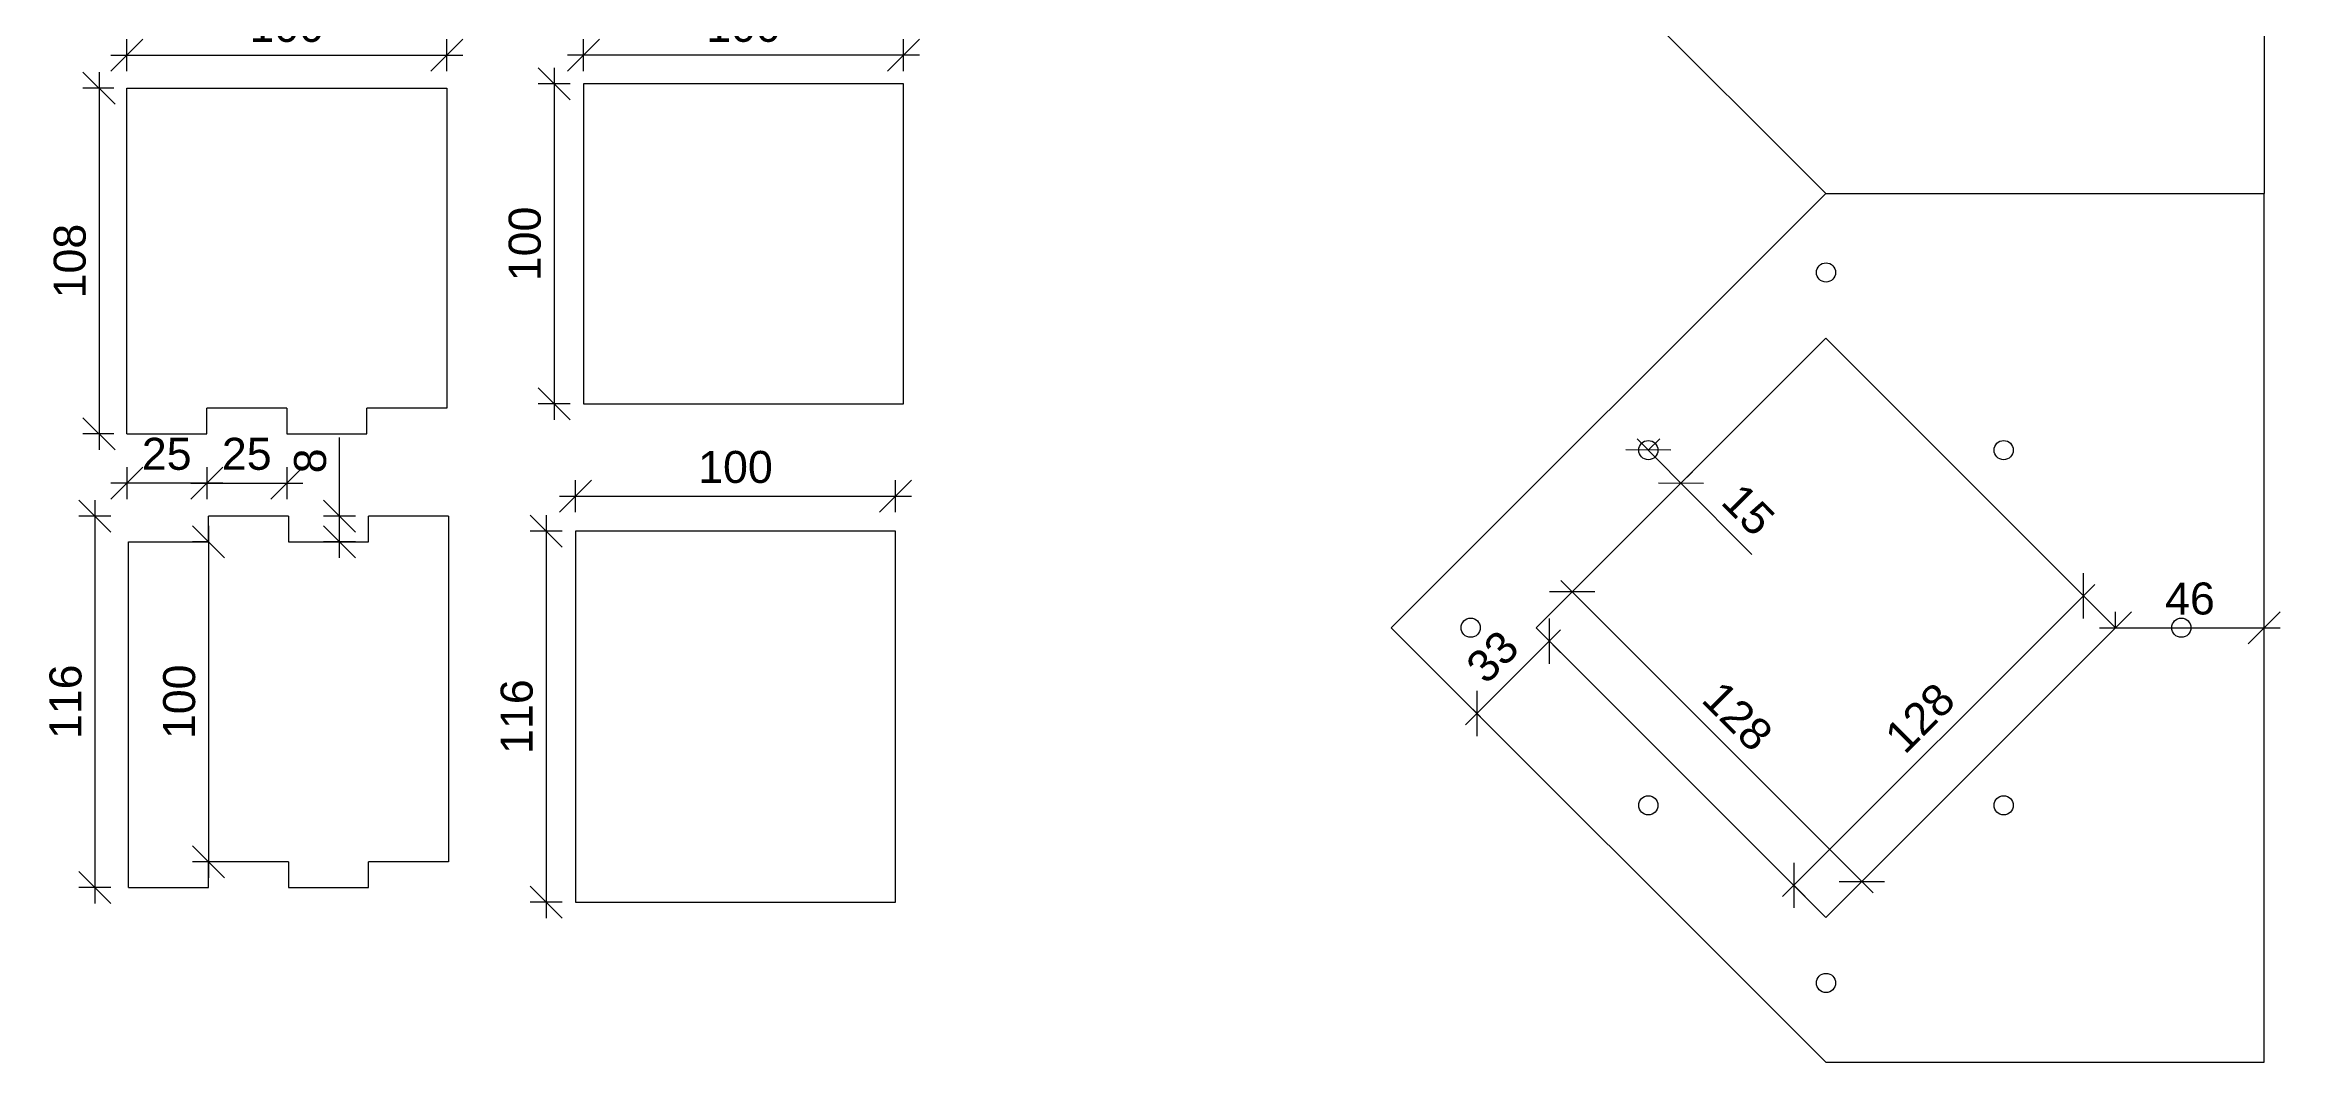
# Model space of a CAD drawing. Header units: millimetres. Extents: x 14254 to 34166, y 4312 to 8625.
# Drawn here: x 29086 to 29784, y 5238 to 5556 of the extents above; entities that cross this region are included whole.
import ezdxf

# ---------------------------------------------------------------- set-up
doc = ezdxf.new("R2010")
doc.units = ezdxf.units.MM
doc.layers.get('0').update_dxf_attribs({"lineweight": 25})
doc.layers.add('Mållinje (Afsætning af mål)', color=4, linetype='Continuous', lineweight=9)
doc.layers.add('Tyk fuldstregslinje (Optegning)', color=7, linetype='Continuous', lineweight=30)
doc.styles.add('Annotative', font='arial.ttf')
doc.dimstyles.new('Annotative', dxfattribs={"dimscale": 0, "dimtxt": 2.5, "dimasz": 2.5, "dimexe": 1.25, "dimexo": 1, "dimgap": 1, "dimtad": 1, "dimdec": 0, "dimzin": 0, "dimtxsty": 'Annotative', "dimblk": 'OBLIQUE', "dimcen": 1, "dimdle": 1.25, "dimadec": 0, "dimazin": 0, "dimtfac": 1, "dimtdec": 0, "dimtofl": 0, "dimtmove": 0, "dimatfit": 3, "dimfxl": 1.25, "dimfxlon": 1, "dimtolj": 1, "dimtzin": 0, "dimarcsym": 0})

# ---------------------------------------------------------------- blocks, each defined once
blk = doc.blocks.new('_Oblique')
at = {"color": 0, "linetype": 'ByBlock', "lineweight": -2}
blk.add_line((-0.5, -0.5), (0.5, 0.5), dxfattribs=at)
blk = doc.blocks.new('*D80')
at = {"layer": 'Defpoints', "color": 0, "transparency": 16777216}
for p in [(29586.51, 5429.55), (29596.71, 5419.25), (29596.71, 5419.25)]:
    blk.add_point(p, dxfattribs=at)
at = {"layer": 'Mållinje (Afsætning af mål)', "color": 0, "lineweight": -2, "transparency": 16777216}
for p, q in [((29582.99, 5433.1), (29596.71, 5419.25)), ((29586.51, 5429.55), (29590.06, 5433.07)), ((29596.71, 5419.25), (29600.27, 5422.77)), ((29596.71, 5419.25), (29618.85, 5396.9))]:
    blk.add_line(p, q, dxfattribs=at)
at = {"layer": 'Mållinje (Afsætning af mål)', "color": 0, "lineweight": -2, "transparency": 16777216, "xscale": 10, "yscale": 10, "zscale": 10}
for p, rotation in [((29586.51, 5429.55), 134.7258184507377), ((29596.71, 5419.25), 314.7258184507377)]:
    blk.add_blockref('_Oblique', p, dxfattribs=dict(at, rotation=rotation))
at = {"layer": 'Mållinje (Afsætning af mål)', "color": 0, "transparency": 16777216, "insert": (29617.77, 5410.93), "char_height": 10, "attachment_point": 5, "rotation": 314.72582, "style": 'Annotative'}
blk.add_mtext('\\A1;15', dxfattribs=at)
blk = doc.blocks.new('*D81')
at = {"layer": 'Defpoints', "color": 0, "transparency": 16777216}
for p in [(29722.43, 5384.04), (29732.48, 5373.99), (29641.97, 5283.48)]:
    blk.add_point(p, dxfattribs=at)
at = {"layer": 'Mållinje (Afsætning af mål)', "color": 0, "lineweight": -2, "transparency": 16777216}
for p, q in [((29628.38, 5290), (29725.97, 5387.58)), ((29725.97, 5380.51), (29718.89, 5387.58)), ((29635.46, 5290), (29628.38, 5297.07))]:
    blk.add_line(p, q, dxfattribs=at)
at = {"layer": 'Mållinje (Afsætning af mål)', "color": 0, "lineweight": -2, "transparency": 16777216, "xscale": 10, "yscale": 10, "zscale": 10}
for p, rotation in [((29722.43, 5384.04), 45), ((29631.92, 5293.53), 225)]:
    blk.add_blockref('_Oblique', p, dxfattribs=dict(at, rotation=rotation))
at = {"layer": 'Mållinje (Afsætning af mål)', "color": 0, "transparency": 16777216, "insert": (29671.37, 5345.86), "char_height": 10, "attachment_point": 5, "rotation": 45, "style": 'Annotative'}
blk.add_mtext('\\A1;128', dxfattribs=at)
blk = doc.blocks.new('*D82')
at = {"layer": 'Defpoints', "color": 0, "transparency": 16777216}
for p in [(29551.46, 5373.99), (29653.2, 5294.72), (29641.97, 5283.48)]:
    blk.add_point(p, dxfattribs=at)
at = {"layer": 'Mållinje (Afsætning af mål)', "color": 0, "lineweight": -2, "transparency": 16777216}
for p, q in [((29559.16, 5381.69), (29566.23, 5388.76)), ((29559.16, 5388.76), (29656.74, 5291.18)), ((29649.67, 5291.18), (29656.74, 5298.25))]:
    blk.add_line(p, q, dxfattribs=at)
at = {"layer": 'Mållinje (Afsætning af mål)', "color": 0, "lineweight": -2, "transparency": 16777216, "xscale": 10, "yscale": 10, "zscale": 10}
for p, rotation in [((29562.69, 5385.23), 134.9999999999988), ((29653.2, 5294.72), 314.9999999999988)]:
    blk.add_blockref('_Oblique', p, dxfattribs=dict(at, rotation=rotation))
at = {"layer": 'Mållinje (Afsætning af mål)', "color": 0, "transparency": 16777216, "insert": (29614.39, 5346.41), "char_height": 10, "attachment_point": 5, "rotation": 315, "style": 'Annotative'}
blk.add_mtext('\\A1;128', dxfattribs=at)
blk = doc.blocks.new('*D83')
at = {"layer": 'Defpoints', "color": 0, "transparency": 16777216}
for p in [(29551.46, 5373.99), (29528.83, 5351.37), (29532.96, 5347.24)]:
    blk.add_point(p, dxfattribs=at)
at = {"layer": 'Mållinje (Afsætning af mål)', "color": 0, "lineweight": -2, "transparency": 16777216}
for p, q in [((29559.12, 5373.4), (29529.42, 5343.7)), ((29554.29, 5371.17), (29559.12, 5366.33)), ((29531.66, 5348.54), (29536.49, 5343.7))]:
    blk.add_line(p, q, dxfattribs=at)
at = {"layer": 'Mållinje (Afsætning af mål)', "color": 0, "lineweight": -2, "transparency": 16777216, "xscale": 10, "yscale": 10, "zscale": 10}
for p, rotation in [((29555.59, 5369.87), 45), ((29532.96, 5347.24), 225)]:
    blk.add_blockref('_Oblique', p, dxfattribs=dict(at, rotation=rotation))
at = {"layer": 'Mållinje (Afsætning af mål)', "color": 0, "transparency": 16777216, "insert": (29537.83, 5364.99), "char_height": 10, "attachment_point": 5, "rotation": 45, "style": 'Annotative'}
blk.add_mtext('\\A1;33', dxfattribs=at)
blk = doc.blocks.new('*D84')
at = {"layer": 'Defpoints', "color": 0, "transparency": 16777216}
for p in [(29732.48, 5373.99), (29778.94, 5373.99), (29778.94, 5373.99)]:
    blk.add_point(p, dxfattribs=at)
at = {"layer": 'Mållinje (Afsætning af mål)', "color": 0, "lineweight": -2, "transparency": 16777216}
for p, q in [((29732.48, 5373.99), (29732.48, 5378.99)), ((29778.94, 5373.99), (29778.94, 5378.99)), ((29727.48, 5373.99), (29783.94, 5373.99))]:
    blk.add_line(p, q, dxfattribs=at)
at = {"layer": 'Mållinje (Afsætning af mål)', "color": 0, "lineweight": -2, "transparency": 16777216, "xscale": 10, "yscale": 10, "zscale": 10, "rotation": 180}
blk.add_blockref('_Oblique', (29732.48, 5373.99), dxfattribs=at)
at = {"layer": 'Mållinje (Afsætning af mål)', "color": 0, "lineweight": -2, "transparency": 16777216, "xscale": 10, "yscale": 10, "zscale": 10}
blk.add_blockref('_Oblique', (29778.94, 5373.99), dxfattribs=at)
at = {"layer": 'Mållinje (Afsætning af mål)', "color": 0, "transparency": 16777216, "insert": (29755.71, 5383.1), "char_height": 10, "attachment_point": 5, "style": 'Annotative'}
blk.add_mtext('\\A1;46', dxfattribs=at)
blk = doc.blocks.new('*D85')
at = {"layer": 'Defpoints', "color": 0, "transparency": 16777216}
for p in [(29211.15, 5552.94), (29111.15, 5542.62), (29211.15, 5542.62)]:
    blk.add_point(p, dxfattribs=at)
at = {"layer": 'Mållinje (Afsætning af mål)', "color": 0, "lineweight": -2, "transparency": 16777216}
for p, q in [((29106.15, 5552.94), (29216.15, 5552.94)), ((29111.15, 5547.94), (29111.15, 5557.94)), ((29211.15, 5547.94), (29211.15, 5557.94))]:
    blk.add_line(p, q, dxfattribs=at)
at = {"layer": 'Mållinje (Afsætning af mål)', "color": 0, "lineweight": -2, "transparency": 16777216, "xscale": 10, "yscale": 10, "zscale": 10, "rotation": 180}
blk.add_blockref('_Oblique', (29111.15, 5552.94), dxfattribs=at)
at = {"layer": 'Mållinje (Afsætning af mål)', "color": 0, "lineweight": -2, "transparency": 16777216, "xscale": 10, "yscale": 10, "zscale": 10}
blk.add_blockref('_Oblique', (29211.15, 5552.94), dxfattribs=at)
at = {"layer": 'Mållinje (Afsætning af mål)', "color": 0, "transparency": 16777216, "insert": (29161.15, 5562.04), "char_height": 10, "attachment_point": 5, "style": 'Annotative'}
blk.add_mtext('\\A1;100', dxfattribs=at)
blk = doc.blocks.new('*D86')
at = {"layer": 'Defpoints', "color": 0, "transparency": 16777216}
for p in [(29111.15, 5542.62), (29102.5, 5434.62), (29111.15, 5434.62)]:
    blk.add_point(p, dxfattribs=at)
at = {"layer": 'Mållinje (Afsætning af mål)', "color": 0, "lineweight": -2, "transparency": 16777216}
for p, q in [((29102.5, 5547.62), (29102.5, 5429.62)), ((29107.15, 5542.62), (29097.5, 5542.62)), ((29107.15, 5434.62), (29097.5, 5434.62))]:
    blk.add_line(p, q, dxfattribs=at)
at = {"layer": 'Mållinje (Afsætning af mål)', "color": 0, "lineweight": -2, "transparency": 16777216, "xscale": 10, "yscale": 10, "zscale": 10}
for p, rotation in [((29102.5, 5542.62), 90), ((29102.5, 5434.62), 270)]:
    blk.add_blockref('_Oblique', p, dxfattribs=dict(at, rotation=rotation))
at = {"layer": 'Mållinje (Afsætning af mål)', "color": 0, "transparency": 16777216, "insert": (29093.4, 5488.62), "char_height": 10, "attachment_point": 5, "rotation": 90, "style": 'Annotative'}
blk.add_mtext('\\A1;108', dxfattribs=at)
blk = doc.blocks.new('*D87')
at = {"layer": 'Defpoints', "color": 0, "transparency": 16777216}
for p in [(29136.15, 5442.62), (29161.15, 5442.62), (29161.15, 5419.22)]:
    blk.add_point(p, dxfattribs=at)
at = {"layer": 'Mållinje (Afsætning af mål)', "color": 0, "lineweight": -2, "transparency": 16777216}
for p, q in [((29136.15, 5424.22), (29136.15, 5414.22)), ((29161.15, 5424.22), (29161.15, 5414.22)), ((29131.15, 5419.22), (29166.15, 5419.22))]:
    blk.add_line(p, q, dxfattribs=at)
at = {"layer": 'Mållinje (Afsætning af mål)', "color": 0, "lineweight": -2, "transparency": 16777216, "xscale": 10, "yscale": 10, "zscale": 10, "rotation": 180}
blk.add_blockref('_Oblique', (29136.15, 5419.22), dxfattribs=at)
at = {"layer": 'Mållinje (Afsætning af mål)', "color": 0, "lineweight": -2, "transparency": 16777216, "xscale": 10, "yscale": 10, "zscale": 10}
blk.add_blockref('_Oblique', (29161.15, 5419.22), dxfattribs=at)
at = {"layer": 'Mållinje (Afsætning af mål)', "color": 0, "transparency": 16777216, "insert": (29148.65, 5428.32), "char_height": 10, "attachment_point": 5, "style": 'Annotative'}
blk.add_mtext('\\A1;25', dxfattribs=at)
blk = doc.blocks.new('*D88')
at = {"layer": 'Defpoints', "color": 0, "transparency": 16777216}
for p in [(29111.15, 5434.62), (29136.15, 5434.62), (29111.15, 5419.22)]:
    blk.add_point(p, dxfattribs=at)
at = {"layer": 'Mållinje (Afsætning af mål)', "color": 0, "lineweight": -2, "transparency": 16777216}
for p, q in [((29111.15, 5424.22), (29111.15, 5414.22)), ((29136.15, 5424.22), (29136.15, 5414.22)), ((29141.15, 5419.22), (29106.15, 5419.22))]:
    blk.add_line(p, q, dxfattribs=at)
at = {"layer": 'Mållinje (Afsætning af mål)', "color": 0, "lineweight": -2, "transparency": 16777216, "xscale": 10, "yscale": 10, "zscale": 10, "rotation": 180}
blk.add_blockref('_Oblique', (29111.15, 5419.22), dxfattribs=at)
at = {"layer": 'Mållinje (Afsætning af mål)', "color": 0, "lineweight": -2, "transparency": 16777216, "xscale": 10, "yscale": 10, "zscale": 10}
blk.add_blockref('_Oblique', (29136.15, 5419.22), dxfattribs=at)
at = {"layer": 'Mållinje (Afsætning af mål)', "color": 0, "transparency": 16777216, "insert": (29123.65, 5428.32), "char_height": 10, "attachment_point": 5, "style": 'Annotative'}
blk.add_mtext('\\A1;25', dxfattribs=at)
blk = doc.blocks.new('*D89')
at = {"layer": 'Defpoints', "color": 0, "transparency": 16777216}
for p in [(29211.71, 5408.89), (29101.21, 5292.89), (29211.71, 5292.89)]:
    blk.add_point(p, dxfattribs=at)
at = {"layer": 'Mållinje (Afsætning af mål)', "color": 0, "lineweight": -2, "transparency": 16777216}
for p, q in [((29101.21, 5413.89), (29101.21, 5287.89)), ((29106.21, 5408.89), (29096.21, 5408.89)), ((29106.21, 5292.89), (29096.21, 5292.89))]:
    blk.add_line(p, q, dxfattribs=at)
at = {"layer": 'Mållinje (Afsætning af mål)', "color": 0, "lineweight": -2, "transparency": 16777216, "xscale": 10, "yscale": 10, "zscale": 10}
for p, rotation in [((29101.21, 5408.89), 90), ((29101.21, 5292.89), 270)]:
    blk.add_blockref('_Oblique', p, dxfattribs=dict(at, rotation=rotation))
at = {"layer": 'Mållinje (Afsætning af mål)', "color": 0, "transparency": 16777216, "insert": (29092.1, 5350.89), "char_height": 10, "attachment_point": 5, "rotation": 90, "style": 'Annotative'}
blk.add_mtext('\\A1;116', dxfattribs=at)
blk = doc.blocks.new('*D90')
at = {"layer": 'Defpoints', "color": 0, "transparency": 16777216}
for p in [(29136.71, 5400.89), (29136.71, 5300.89), (29136.71, 5300.89)]:
    blk.add_point(p, dxfattribs=at)
at = {"layer": 'Mållinje (Afsætning af mål)', "color": 0, "lineweight": -2, "transparency": 16777216}
for p, q in [((29136.71, 5405.89), (29136.71, 5295.89)), ((29136.71, 5400.89), (29131.71, 5400.89)), ((29136.71, 5300.89), (29131.71, 5300.89))]:
    blk.add_line(p, q, dxfattribs=at)
at = {"layer": 'Mållinje (Afsætning af mål)', "color": 0, "lineweight": -2, "transparency": 16777216, "xscale": 10, "yscale": 10, "zscale": 10}
for p, rotation in [((29136.71, 5400.89), 90), ((29136.71, 5300.89), 270)]:
    blk.add_blockref('_Oblique', p, dxfattribs=dict(at, rotation=rotation))
at = {"layer": 'Mållinje (Afsætning af mål)', "color": 0, "transparency": 16777216, "insert": (29127.6, 5350.89), "char_height": 10, "attachment_point": 5, "rotation": 90, "style": 'Annotative'}
blk.add_mtext('\\A1;100', dxfattribs=at)
blk = doc.blocks.new('*D91')
at = {"layer": 'Defpoints', "color": 0, "transparency": 16777216}
for p in [(29251.34, 5404.26), (29242.15, 5288.26), (29251.34, 5288.26)]:
    blk.add_point(p, dxfattribs=at)
at = {"layer": 'Mållinje (Afsætning af mål)', "color": 0, "lineweight": -2, "transparency": 16777216}
for p, q in [((29242.15, 5409.26), (29242.15, 5283.26)), ((29247.15, 5404.26), (29237.15, 5404.26)), ((29247.15, 5288.26), (29237.15, 5288.26))]:
    blk.add_line(p, q, dxfattribs=at)
at = {"layer": 'Mållinje (Afsætning af mål)', "color": 0, "lineweight": -2, "transparency": 16777216, "xscale": 10, "yscale": 10, "zscale": 10}
for p, rotation in [((29242.15, 5404.26), 90), ((29242.15, 5288.26), 270)]:
    blk.add_blockref('_Oblique', p, dxfattribs=dict(at, rotation=rotation))
at = {"layer": 'Mållinje (Afsætning af mål)', "color": 0, "transparency": 16777216, "insert": (29233.04, 5346.26), "char_height": 10, "attachment_point": 5, "rotation": 90, "style": 'Annotative'}
blk.add_mtext('\\A1;116', dxfattribs=at)
blk = doc.blocks.new('*D92')
at = {"layer": 'Defpoints', "color": 0, "transparency": 16777216}
for p in [(29351.34, 5415.12), (29251.34, 5404.26), (29351.34, 5404.26)]:
    blk.add_point(p, dxfattribs=at)
at = {"layer": 'Mållinje (Afsætning af mål)', "color": 0, "lineweight": -2, "transparency": 16777216}
for p, q in [((29251.34, 5410.12), (29251.34, 5420.12)), ((29351.34, 5410.12), (29351.34, 5420.12)), ((29246.34, 5415.12), (29356.34, 5415.12))]:
    blk.add_line(p, q, dxfattribs=at)
at = {"layer": 'Mållinje (Afsætning af mål)', "color": 0, "lineweight": -2, "transparency": 16777216, "xscale": 10, "yscale": 10, "zscale": 10, "rotation": 180}
blk.add_blockref('_Oblique', (29251.34, 5415.12), dxfattribs=at)
at = {"layer": 'Mållinje (Afsætning af mål)', "color": 0, "lineweight": -2, "transparency": 16777216, "xscale": 10, "yscale": 10, "zscale": 10}
blk.add_blockref('_Oblique', (29351.34, 5415.12), dxfattribs=at)
at = {"layer": 'Mållinje (Afsætning af mål)', "color": 0, "transparency": 16777216, "insert": (29301.34, 5424.22), "char_height": 10, "attachment_point": 5, "style": 'Annotative'}
blk.add_mtext('\\A1;100', dxfattribs=at)
blk = doc.blocks.new('*D93')
at = {"layer": 'Defpoints', "color": 0, "transparency": 16777216}
for p in [(29177.6, 5408.89), (29186.71, 5408.89), (29186.71, 5400.89)]:
    blk.add_point(p, dxfattribs=at)
at = {"layer": 'Mållinje (Afsætning af mål)', "color": 0, "lineweight": -2, "transparency": 16777216}
for p, q in [((29177.6, 5408.89), (29177.6, 5433.48)), ((29182.6, 5408.89), (29172.6, 5408.89)), ((29177.6, 5395.89), (29177.6, 5408.89)), ((29182.6, 5400.89), (29172.6, 5400.89))]:
    blk.add_line(p, q, dxfattribs=at)
at = {"layer": 'Mållinje (Afsætning af mål)', "color": 0, "lineweight": -2, "transparency": 16777216, "xscale": 10, "yscale": 10, "zscale": 10}
for p, rotation in [((29177.6, 5408.89), 90), ((29177.6, 5400.89), 270)]:
    blk.add_blockref('_Oblique', p, dxfattribs=dict(at, rotation=rotation))
at = {"layer": 'Mållinje (Afsætning af mål)', "color": 0, "transparency": 16777216, "insert": (29168.5, 5426.18), "char_height": 10, "attachment_point": 5, "rotation": 90, "style": 'Annotative'}
blk.add_mtext('\\A1;8', dxfattribs=at)
blk = doc.blocks.new('*D97')
at = {"layer": 'Defpoints', "color": 0, "transparency": 16777216}
for p in [(29253.83, 5552.95), (29253.83, 5543.99), (29353.83, 5543.99)]:
    blk.add_point(p, dxfattribs=at)
at = {"layer": 'Mållinje (Afsætning af mål)', "color": 0, "lineweight": -2, "transparency": 16777216}
for p, q in [((29358.83, 5552.95), (29248.83, 5552.95)), ((29253.83, 5547.99), (29253.83, 5557.95)), ((29353.83, 5547.99), (29353.83, 5557.95))]:
    blk.add_line(p, q, dxfattribs=at)
at = {"layer": 'Mållinje (Afsætning af mål)', "color": 0, "lineweight": -2, "transparency": 16777216, "xscale": 10, "yscale": 10, "zscale": 10}
for p, rotation in [((29253.83, 5552.95), 180.0000000000021), ((29353.83, 5552.95), 2.078337502098293e-12)]:
    blk.add_blockref('_Oblique', p, dxfattribs=dict(at, rotation=rotation))
at = {"layer": 'Mållinje (Afsætning af mål)', "color": 0, "transparency": 16777216, "insert": (29303.83, 5562.06), "char_height": 10, "attachment_point": 5, "style": 'Annotative'}
blk.add_mtext('\\A1;100', dxfattribs=at)
blk = doc.blocks.new('*D98')
at = {"layer": 'Defpoints', "color": 0, "transparency": 16777216}
for p in [(29253.83, 5543.99), (29244.65, 5443.99), (29253.83, 5443.99)]:
    blk.add_point(p, dxfattribs=at)
at = {"layer": 'Mållinje (Afsætning af mål)', "color": 0, "lineweight": -2, "transparency": 16777216}
for p, q in [((29244.65, 5548.99), (29244.65, 5438.99)), ((29249.65, 5543.99), (29239.65, 5543.99)), ((29249.65, 5443.99), (29239.65, 5443.99))]:
    blk.add_line(p, q, dxfattribs=at)
at = {"layer": 'Mållinje (Afsætning af mål)', "color": 0, "lineweight": -2, "transparency": 16777216, "xscale": 10, "yscale": 10, "zscale": 10}
for p, rotation in [((29244.65, 5543.99), 90), ((29244.65, 5443.99), 270)]:
    blk.add_blockref('_Oblique', p, dxfattribs=dict(at, rotation=rotation))
at = {"layer": 'Mållinje (Afsætning af mål)', "color": 0, "transparency": 16777216, "insert": (29235.55, 5493.99), "char_height": 10, "attachment_point": 5, "rotation": 90, "style": 'Annotative'}
blk.add_mtext('\\A1;100', dxfattribs=at)

msp = doc.modelspace()

# ---------------------------------------------------------------- linework, layer by layer
at = {"layer": 'Tyk fuldstregslinje (Optegning)'}
for p, q in [((29778.94, 5781.29), (29778.94, 5509.76)), ((29506.2, 5645.52), (29641.97, 5509.76)), ((29111.15, 5434.62), (29111.15, 5542.62)), ((29111.15, 5542.62), (29211.15, 5542.62)), ((29211.15, 5542.62), (29211.15, 5442.62)), ((29353.83, 5543.99), (29253.83, 5543.99)), ((29253.83, 5543.99), (29253.83, 5443.99)), ((29353.83, 5443.99), (29353.83, 5543.99)), ((29641.97, 5509.76), (29506.2, 5373.99)), ((29641.97, 5509.76), (29778.94, 5509.76)), ((29641.97, 5509.76), (29778.94, 5509.76)), ((29778.94, 5238.23), (29778.94, 5509.76)), ((29551.46, 5373.99), (29641.97, 5464.5)), ((29641.97, 5464.5), (29732.48, 5373.99)), ((29161.15, 5442.62), (29136.15, 5442.62)), ((29136.15, 5434.62), (29136.15, 5442.62)), ((29161.15, 5442.62), (29161.15, 5434.62)), ((29211.15, 5442.62), (29186.15, 5442.62)), ((29186.15, 5434.62), (29186.15, 5442.62)), ((29253.83, 5443.99), (29353.83, 5443.99)), ((29111.15, 5434.62), (29136.15, 5434.62)), ((29161.15, 5434.62), (29186.15, 5434.62)), ((29161.71, 5408.89), (29136.71, 5408.89)), ((29136.71, 5400.89), (29136.71, 5408.89)), ((29161.71, 5408.89), (29161.71, 5400.89)), ((29211.71, 5408.89), (29186.71, 5408.89)), ((29186.71, 5400.89), (29186.71, 5408.89)), ((29211.71, 5408.89), (29211.71, 5300.89)), ((29111.71, 5292.89), (29111.71, 5400.89)), ((29111.71, 5400.89), (29136.71, 5400.89)), ((29161.71, 5400.89), (29186.71, 5400.89)), ((29351.34, 5404.26), (29251.34, 5404.26)), ((29251.34, 5404.26), (29251.34, 5288.26)), ((29351.34, 5288.26), (29351.34, 5404.26)), ((29506.2, 5373.99), (29641.97, 5238.23)), ((29641.97, 5283.48), (29551.46, 5373.99)), ((29732.48, 5373.99), (29641.97, 5283.48)), ((29161.71, 5300.89), (29136.71, 5300.89)), ((29136.71, 5292.89), (29136.71, 5300.89)), ((29161.71, 5300.89), (29161.71, 5292.89)), ((29211.71, 5300.89), (29186.71, 5300.89)), ((29186.71, 5292.89), (29186.71, 5300.89)), ((29111.71, 5292.89), (29136.71, 5292.89)), ((29161.71, 5292.89), (29186.71, 5292.89)), ((29251.34, 5288.26), (29351.34, 5288.26)), ((29641.97, 5238.23), (29778.94, 5238.23))]:
    msp.add_line(p, q, dxfattribs=at)
for centre in [(29642.02, 5485.06), (29586.51, 5429.55), (29697.53, 5429.55), (29531, 5374.04), (29753.03, 5374.04), (29586.51, 5318.53), (29697.53, 5318.53), (29642.02, 5263.03)]:
    msp.add_circle(centre, 3, dxfattribs=at)

# ---------------------------------------------------------------- dimensions: what is measured, and where the dimension line sits
at = {"layer": 'Mållinje (Afsætning af mål)'}
for p1, p2, distance, picture, middle in [((29111.15, 5542.62), (29211.15, 5542.62), 10.32, '*D85', (29161.15, 5562.04)), ((29353.83, 5543.99), (29253.83, 5543.99), -8.96, '*D97', (29303.83, 5562.06)), ((29111.15, 5542.62), (29111.15, 5434.62), -8.65, '*D86', (29093.4, 5488.62)), ((29253.83, 5543.99), (29253.83, 5443.99), -9.17, '*D98', (29235.55, 5493.99)), ((29136.15, 5442.62), (29161.15, 5442.62), -23.4, '*D87', (29148.65, 5428.32)), ((29136.15, 5434.62), (29111.15, 5434.62), 15.4, '*D88', (29123.65, 5428.32)), ((29251.34, 5404.26), (29351.34, 5404.26), 10.86, '*D92', (29301.34, 5424.22)), ((29586.51, 5429.5504), (29596.714, 5419.2483), 0, '*D80', (29617.7709, 5410.9284)), ((29211.71, 5408.89), (29211.71, 5292.89), -110.5, '*D89', (29092.1, 5350.89)), ((29136.71, 5400.89), (29136.71, 5300.89), 0, '*D90', (29127.6, 5350.89)), ((29251.34, 5404.26), (29251.34, 5288.26), -9.2, '*D91', (29233.04, 5346.26)), ((29551.46, 5373.99), (29641.97, 5283.48), 15.89, '*D82', (29614.39, 5346.41)), ((29732.48, 5373.99), (29778.94, 5373.99), 0, '*D84', (29755.71, 5383.1))]:
    dim = msp.add_aligned_dim(p1=p1, p2=p2, distance=distance, dimstyle='Annotative', dxfattribs=at)
    dim.commit()
    dim.dimension.update_dxf_attribs({"geometry": picture, "text_midpoint": middle})
for base, p1, p2, angle, picture, middle in [((29177.6, 5408.89), (29186.71, 5400.89), (29186.71, 5408.89), 90, '*D93', (29177.6, 5426.18)), ((29722.43, 5384.04), (29641.97, 5283.48), (29732.48, 5373.99), 45, '*D81', (29677.81, 5339.42))]:
    dim = msp.add_linear_dim(base=base, p1=p1, p2=p2, angle=angle, dimstyle='Annotative', dxfattribs=at)
    dim.commit()
    dim.dimension.update_dxf_attribs({"geometry": picture, "text_midpoint": middle, "dimtype": 161})
dim = msp.add_aligned_dim(p1=(29551.46, 5373.99), p2=(29528.83, 5351.37), distance=5.84, text='33', dimstyle='Annotative', dxfattribs=at)
dim.commit()
dim.dimension.update_dxf_attribs({"geometry": '*D83', "text_midpoint": (29537.83, 5364.99)})

doc.saveas('drawing.dxf')
